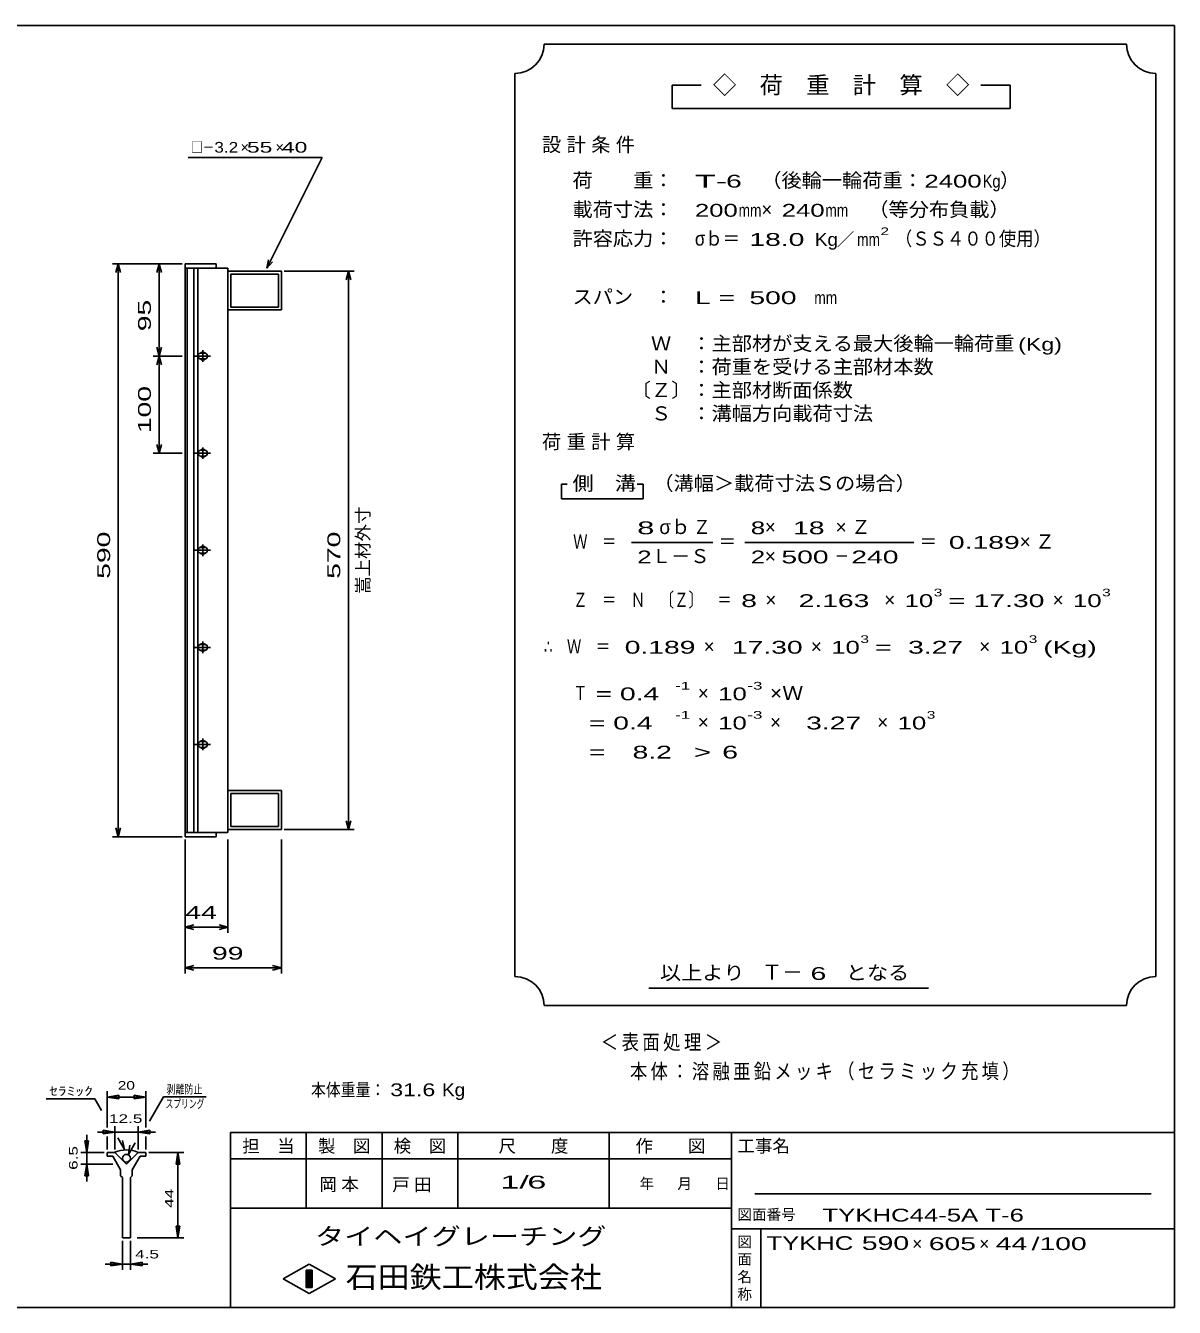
# Model space of a CAD drawing. Units: millimetres, scale not verified. Extents: x -1092 to 1034, y -771 to 635.
# Drawn here: x -149 to 1034, y -685 to 635 of the extents above; entities that cross this region are included whole.
import ezdxf
from ezdxf.enums import TextEntityAlignment as Align

# ---------------------------------------------------------------- set-up
doc = ezdxf.new("R2010")
doc.units = ezdxf.units.MM
doc.header["$LTSCALE"] = 6
for name, color, linetype, lineweight in [('0_2', 150, 'Continuous', 25), ('16', 3, 'Continuous', 25), ('22', 2, 'Continuous', 25), ('32', 4, 'Continuous', 25)]:
    doc.layers.add(name, color=color, linetype=linetype, lineweight=lineweight)
doc.styles.add('ベクトル', font='')
doc.styles.get('ベクトル').set_extended_font_data('ベクトル')

msp = doc.modelspace()

# ---------------------------------------------------------------- linework, layer by layer
at = {"layer": '0_2'}
for p, q in [((-1041.6, 635.4), (1034.4, 635.4)), ((1034.4, 635.4), (1034.4, -684.6)), ((1034.4, -504.6), (62.4, -504.6)), ((62.4, -504.6), (62.4, -684.6)), ((140.4, -504.6), (140.4, -582.6)), ((218.4, -582.6), (218.4, -504.6)), ((296.4, -504.6), (296.4, -582.6)), ((452.4, -582.6), (452.4, -504.6)), ((578.4, -504.6), (578.4, -684.6)), ((578.4, -531.6), (62.4, -531.6)), ((1010.4, -567.6), (602.4, -567.6)), ((62.4, -582.6), (578.4, -582.6)), ((578.4, -603.6), (1034.4, -603.6)), ((608.4, -684.6), (608.4, -603.6)), ((116.4, -655.2), (143.4, -640.2)), ((140.4, -646.2), (146.4, -646.2)), ((140.4, -664.2), (140.4, -646.2)), ((140.4, -646.2), (141.6, -646.2)), ((141.6, -646.2), (141.6, -664.2)), ((142.8, -664.2), (142.8, -646.2)), ((142.8, -646.2), (144, -646.2)), ((143.4, -640.2), (170.4, -655.2)), ((144, -646.2), (144, -664.2)), ((145.2, -664.2), (145.2, -646.2)), ((145.2, -646.2), (146.4, -646.2)), ((146.4, -646.2), (146.4, -664.2)), ((146.4, -646.2), (146.4, -664.2)), ((143.4, -670.2), (116.4, -655.2)), ((170.4, -655.2), (143.4, -670.2)), ((146.4, -664.2), (140.4, -664.2)), ((141.6, -664.2), (142.8, -664.2)), ((144, -664.2), (145.2, -664.2)), ((1034.4, -684.6), (-1041.6, -684.6))]:
    msp.add_line(p, q, dxfattribs=at)
at = {"layer": '16'}
for p, q in [((47.7, 390.1), (15.7, 390.1)), ((15.7, 390.1), (15.7, 385.6)), ((15.7, 385.6), (47.7, 385.6)), ((15.7, 385.6), (15.7, -195.4)), ((59.7, 385.6), (15.7, 385.6)), ((17.7, 385.6), (17.7, -195.4)), ((24.7, -195.4), (24.7, 385.6)), ((28.7, 385.6), (28.7, -195.4)), ((47.7, 385.6), (47.7, 390.1)), ((59.7, -195.4), (59.7, 385.6)), ((59.7, 382.6), (114.7, 382.6)), ((59.7, 342.6), (59.7, 382.6)), ((62.7, 379.6), (111.7, 379.6)), ((62.7, 345.6), (62.7, 379.6)), ((111.7, 379.6), (111.7, 345.6)), ((114.7, 382.6), (114.7, 342.6)), ((111.7, 345.6), (62.7, 345.6)), ((114.7, 342.6), (59.7, 342.6)), ((25.7, 295.1), (41.7, 295.1)), ((35.7, 298.1), (31.7, 298.1)), ((31.7, 292.1), (35.7, 292.1)), ((33.7, 301.1), (33.7, 289.1)), ((35.7, 198.1), (31.7, 198.1)), ((33.7, 201.1), (33.7, 189.1)), ((25.7, 195.1), (41.7, 195.1)), ((31.7, 192.1), (35.7, 192.1)), ((25.7, 95.1), (41.7, 95.1)), ((35.7, 98.1), (31.7, 98.1)), ((33.7, 101.1), (33.7, 89.1)), ((31.7, 92.1), (35.7, 92.1)), ((33.7, 1.1), (33.7, -10.9)), ((25.7, -4.9), (41.7, -4.9)), ((35.7, -1.9), (31.7, -1.9)), ((31.7, -7.9), (35.7, -7.9)), ((25.7, -104.9), (41.7, -104.9)), ((35.7, -101.9), (31.7, -101.9)), ((33.7, -98.9), (33.7, -110.9)), ((31.7, -107.9), (35.7, -107.9)), ((114.7, -152.4), (59.7, -152.4)), ((59.7, -152.4), (59.7, -192.4)), ((111.7, -155.4), (62.7, -155.4)), ((62.7, -155.4), (62.7, -189.4)), ((111.7, -189.4), (111.7, -155.4)), ((114.7, -192.4), (114.7, -152.4)), ((15.7, -195.4), (47.7, -195.4)), ((15.7, -199.9), (15.7, -195.4)), ((15.7, -195.4), (59.7, -195.4)), ((47.7, -195.4), (47.7, -199.9)), ((59.7, -192.4), (114.7, -192.4)), ((62.7, -189.4), (111.7, -189.4)), ((47.7, -199.9), (15.7, -199.9))]:
    msp.add_line(p, q, dxfattribs=at)
for centre, radius, start, end in [((31.7, 295.1), 3, 90, 270), ((33.7, 295.1), 4, 46.6, 133.4), ((33.7, 295.1), 4, 226.6, 313.4), ((35.7, 295.1), 3, 270, 90), ((31.7, 195.1), 3, 90, 270), ((33.7, 195.1), 4, 46.6, 133.4), ((35.7, 195.1), 3, 270, 90), ((33.7, 195.1), 4, 226.6, 313.4), ((31.7, 95.1), 3, 90, 270), ((33.7, 95.1), 4, 46.6, 133.4), ((35.7, 95.1), 3, 270, 90), ((33.7, 95.1), 4, 226.6, 313.4), ((31.7, -4.9), 3, 90, 270), ((33.7, -4.9), 4, 46.6, 133.4), ((33.7, -4.9), 4, 226.6, 313.4), ((35.7, -4.9), 3, 270, 90), ((31.7, -104.9), 3, 90, 270), ((33.7, -104.9), 4, 46.6, 133.4), ((35.7, -104.9), 3, 270, 90), ((33.7, -104.9), 4, 226.6, 313.4)]:
    msp.add_arc(centre, radius, start, end, dxfattribs=at)
at = {"layer": '22', "color": 4}
for p, q in [((985.2, 616.2), (385.2, 616.2)), ((355.2, 586.2), (355.2, -343.8)), ((1015.2, -343.8), (1015.2, 586.2)), ((547.2, 574.2), (517.2, 574.2)), ((517.2, 574.2), (517.2, 550.2)), ((865.2, 574.2), (835.2, 574.2)), ((865.2, 550.2), (865.2, 574.2)), ((517.2, 550.2), (865.2, 550.2)), ((156.7, 499.6), (18.7, 499.6)), ((99.7, 385.6), (156.7, 499.6)), ((12.7, 390.1), (-59.3, 390.1)), ((-53.3, 390.1), (-55.7, 381.1)), ((-50.9, 381.1), (-53.3, 390.1)), ((-53.3, 390.1), (-53.3, -199.9)), ((12.7, 390.1), (-17.3, 390.1)), ((-11.3, 390.1), (-13.7, 381.1)), ((-8.9, 381.1), (-11.3, 390.1)), ((-11.3, 390.1), (-11.3, 295.1)), ((99.7, 385.6), (101.5, 394.36)), ((99.7, 385.6), (105.7, 392.2)), ((117.7, 382.6), (189.7, 382.6)), ((183.7, 382.6), (181.3, 373.6)), ((186.1, 373.6), (183.7, 382.6)), ((183.7, 382.6), (183.7, -192.4)), ((-11.3, 295.1), (-13.7, 304.1)), ((-8.9, 304.1), (-11.3, 295.1)), ((-17.3, 295.1), (12.7, 295.1)), ((-11.3, 295.1), (-13.7, 286.1)), ((-8.9, 286.1), (-11.3, 295.1)), ((-11.3, 295.1), (-11.3, 195.1)), ((-11.3, 195.1), (-13.7, 204.1)), ((-8.9, 204.1), (-11.3, 195.1)), ((-17.3, 195.1), (12.7, 195.1)), ((409.2, 163.2), (403.2, 163.2)), ((403.2, 163.2), (403.2, 148.2)), ((487.2, 163.2), (481.2, 163.2)), ((487.2, 148.2), (487.2, 163.2)), ((403.2, 148.2), (487.2, 148.2)), ((475.2, 103.2), (559.2, 103.2)), ((592.2, 103.2), (766.2, 103.2)), ((183.7, -192.4), (181.3, -183.4)), ((186.1, -183.4), (183.7, -192.4)), ((-53.3, -199.9), (-55.7, -190.9)), ((-50.9, -190.9), (-53.3, -199.9)), ((189.7, -192.4), (117.7, -192.4)), ((-59.3, -199.9), (12.7, -199.9)), ((15.7, -202.9), (15.7, -298.9)), ((15.7, -202.9), (15.7, -340.9)), ((59.7, -298.9), (59.7, -202.9)), ((114.7, -340.9), (114.7, -202.9)), ((15.7, -292.9), (24.7, -290.5)), ((24.7, -295.3), (15.7, -292.9)), ((15.7, -292.9), (59.7, -292.9)), ((59.7, -292.9), (50.7, -290.5)), ((50.7, -295.3), (59.7, -292.9)), ((15.7, -334.9), (24.7, -332.5)), ((24.7, -337.3), (15.7, -334.9)), ((15.7, -334.9), (114.7, -334.9)), ((114.7, -334.9), (105.7, -332.5)), ((105.7, -337.3), (114.7, -334.9)), ((493.2, -355.8), (781.2, -355.8)), ((385.2, -373.8), (985.2, -373.8))]:
    msp.add_line(p, q, dxfattribs=at)
for centre, start, end in [((355.2, 616.2), 270, 0), ((1015.2, 616.2), 180, 270), ((355.2, -373.8), 0, 90), ((1015.2, -373.8), 90, 180)]:
    msp.add_arc(centre, 30, start, end, dxfattribs=at)
at = {"layer": '32'}
for p, q in [((-64.8, -499.2), (-64.8, -462)), ((-24.8, -499.2), (-24.8, -462)), ((-127.4, -469.8), (-77.4, -469.8)), ((-70.4, -481.8), (-77.4, -469.8)), ((-64.8, -468), (-52.8, -466.2)), ((-52.8, -469.8), (-64.8, -468)), ((-64.8, -468), (-24.8, -468)), ((-52.8, -469.8), (-52.8, -466.2)), ((-24.8, -468), (-36.8, -466.2)), ((-36.8, -469.8), (-36.8, -466.2)), ((-36.8, -469.8), (-24.8, -468)), ((-21.2, -493), (-6.6, -467.8)), ((-6.6, -467.8), (37.4, -467.8)), ((-56.8, -522), (-56.8, -498)), ((-32.8, -498), (-32.8, -522)), ((-85.8, -525), (-87.6, -513)), ((-87.6, -513), (-84, -513)), ((-85.8, -525), (-85.8, -507)), ((-84, -513), (-85.8, -525)), ((-56.8, -504), (-74.8, -504)), ((-56.8, -504), (-68.8, -502.2)), ((-68.8, -502.2), (-68.8, -505.8)), ((-68.8, -505.8), (-56.8, -504)), ((-64.8, -522), (-64.8, -508.8)), ((-56.8, -504), (-32.8, -504)), ((-46.8, -522), (-53.8, -510)), ((-46.8, -522), (-49, -512.6)), ((-32.8, -504), (-20.8, -502.2)), ((-20.8, -505.8), (-32.8, -504)), ((-32.8, -504), (-14.8, -504)), ((-24.8, -522), (-24.8, -508.8)), ((-20.8, -502.2), (-20.8, -505.8)), ((-91.8, -525), (-67.8, -525)), ((-85.8, -537), (-85.8, -525)), ((-64.8, -525), (-64.8, -529)), ((-56.8, -525), (-64.8, -525)), ((-44.8, -537), (-56.8, -525)), ((-32.8, -525), (-44.8, -537)), ((-42.8, -527), (-36, -515)), ((-42.8, -527), (-41.4, -517.4)), ((-24.8, -525), (-32.8, -525)), ((-24.8, -529), (-24.8, -525)), ((-21.8, -525), (14.2, -525)), ((6.4, -537), (8.2, -525)), ((10, -537), (8.2, -525)), ((8.2, -613), (8.2, -525)), ((-91.8, -537), (-58.8, -537)), ((-87.6, -549), (-85.8, -537)), ((-84, -549), (-85.8, -537)), ((-85.8, -555), (-85.8, -537)), ((-64.8, -529), (-58.8, -529)), ((-58.8, -529), (-50.8, -543)), ((-38.8, -543), (-30.8, -529)), ((-30.8, -529), (-24.8, -529)), ((6.4, -537), (10, -537)), ((-87.6, -549), (-84, -549)), ((-50.8, -543), (-50.8, -549)), ((-50.8, -549), (-48.8, -551)), ((-48.8, -551), (-48.8, -613)), ((-40.8, -551), (-38.8, -549)), ((-40.8, -613), (-40.8, -551)), ((-38.8, -549), (-38.8, -543)), ((8.2, -613), (6.4, -601)), ((6.4, -601), (10, -601)), ((10, -601), (8.2, -613)), ((-48.8, -613), (-40.8, -613)), ((-48.8, -646), (-48.8, -616)), ((-40.8, -646), (-40.8, -616)), ((-33.8, -613), (14.2, -613)), ((-66.8, -640), (-48.8, -640)), ((-48.8, -640), (-60.8, -638.2)), ((-60.8, -641.8), (-60.8, -638.2)), ((-60.8, -641.8), (-48.8, -640)), ((-48.8, -640), (-40.8, -640)), ((-40.8, -640), (-28.8, -638.2)), ((-28.8, -641.8), (-40.8, -640)), ((-40.8, -640), (-22.8, -640)), ((-28.8, -641.8), (-28.8, -638.2))]:
    msp.add_line(p, q, dxfattribs=at)
msp.add_circle((-44.8, -531), 4, dxfattribs=at)
msp.add_arc((-45, -552.41), 30, 66, 113, dxfattribs=at)

# ---------------------------------------------------------------- texts
at = {"layer": '0_2', "style": 'ベクトル'}
for s, height, p in [('担\u3000当', 13.2, (74.4, -518.4)), ('製\u3000図', 13.2, (152.4, -518.4)), ('検\u3000図', 13.2, (230.4, -518.4)), ('尺\u3000\u3000度', 13.2, (338.4, -518.4)), ('作\u3000\u3000図', 13.2, (479.4, -518.4)), ('工事名', 13.2, (584.4, -518.4)), ('年', 11, (483.6, -557.1)), ('月', 11, (522.6, -557.1)), ('日', 11, (561.6, -557.1)), ('図面番号', 11, (584.4, -588.9)), ('図', 11, (584.4, -617.1)), ('面', 11, (584.4, -635.1)), ('名', 11, (584.4, -653.1)), ('称', 11, (584.4, -671.1))]:
    msp.add_text(s, height=height, dxfattribs=at).set_placement(p, align=Align.MIDDLE_LEFT)
at = {"layer": '0_2', "color": 222, "style": 'ベクトル'}
for s, height, width, p in [('タイヘイグレーチング', 17.6, 1.25, (149.4, -611.4)), ('石田鉄工株式会社', 21.99, 1.1, (180.9, -653.4))]:
    msp.add_text(s, height=height, dxfattribs=dict(at, width=width)).set_placement(p, align=Align.MIDDLE_LEFT)
at = {"layer": '22', "style": 'ベクトル'}
for s, height, p in [('◇\u3000荷\u3000重\u3000計\u3000算\u3000◇', 17.6, (559.2, 574.2)), ('×', 11, (72.7, 510.1)), ('×', 11, (108.7, 510.1)), ('）', 14.52, (855, 476.1)), ('×', 14.52, (609, 446.1)), ('／', 13.2, (686.7, 415.2)), ('σｂ', 14.52, (504, 119.1)), ('×', 14.52, (612.6, 119.1)), ('Ｌ－Ｓ', 14.52, (496.2, 89.1)), ('×', 14.52, (612.6, 89.1)), ('×', 14.52, (613.2, 44.1)), ('×', 14.52, (735.6, 44.1)), ('×', 14.52, (909, 44.1)), ('×', 14.52, (549.6, -3.9)), ('×', 14.52, (660, -3.9)), ('×', 14.52, (833.4, -3.9)), ('×', 14.52, (543.6, -51.9)), ('×', 14.52, (543.6, -81.9)), ('×', 14.52, (618, -81.9)), ('×', 14.52, (728.4, -81.9)), ('Ｔ－', 15.4, (609.6, -339.3)), ('×', 13.2, (764.4, -619)), ('×', 13.2, (833.4, -619))]:
    msp.add_text(s, height=height, dxfattribs=at).set_placement(p, align=Align.MIDDLE_LEFT)
for s, height, width, p in [('□－', 11, 0.8, (21.7, 510.1)), ('3.2', 11, 1.2, (45.7, 510.1)), (' 55 ', 11, 1.6, (72.7, 510.1)), (' 40 ', 11, 1.6, (108.7, 510.1)), ('荷\u3000\u3000重：\u3000', 14.52, 1.05, (414.6, 476.1)), ('T-', 13.2, 2, (540.6, 475.2)), (' 6 ', 13.2, 1.65, (564.6, 475.2)), ('（後輪一輪荷重：', 14.52, 1.05, (609, 476.1)), ('2400', 13.2, 1.5, (777, 475.2)), ('Kg', 13.2, 0.85, (837, 475.2)), ('載荷寸法：\u3000', 14.52, 1.05, (414.6, 446.1)), ('200', 13.2, 1.5, (540.6, 445.2)), ('mm', 13.2, 0.8, (585.6, 445.2)), ('240', 13.2, 1.5, (630, 445.2)), ('mm', 13.2, 0.8, (675, 445.2)), ('\u3000（等分布負載）', 14.52, 1.05, (698.4, 446.1)), ('許容応力：\u3000', 14.52, 1.05, (414.6, 416.1)), ('σｂ＝', 14.52, 0.9, (540.6, 416.1)), ('2', 7.92, 1.5, (731.7, 423.6)), ('（ＳＳ４００使用）', 14.52, 0.9, (746.7, 416.1)), (' 18.0', 13.2, 1.65, (588.6, 415.2)), ('Kg', 13.2, 1.1, (664.2, 415.2)), ('mm', 13.2, 0.8, (707.7, 415.2)), ('スパン\u3000：\u3000', 14.52, 1.05, (414.6, 356.1)), ('L = ', 13.2, 1.65, (540.6, 355.2)), (' 500 ', 13.2, 1.65, (588.6, 355.2)), ('mm', 13.2, 0.8, (663.6, 355.2)), ('\u3000Ｗ\u3000：主部材が支える最大後輪一輪荷重', 14.52, 1.05, (474.6, 308.1)), ('(Kg)', 13.2, 1.35, (873.6, 307.2)), ('\u3000Ｎ\u3000：荷重を受ける主部材本数', 14.52, 1.05, (474.6, 284.1)), ('〔Ｚ〕：主部材断面係数', 14.52, 1.05, (474.6, 260.1)), ('\u3000Ｓ\u3000：溝幅方向載荷寸法', 14.52, 1.05, (474.6, 236.1)), ('側\u3000溝', 14.52, 1.1, (414.6, 164.1)), ('\u3000（溝幅＞載荷寸法Ｓの場合）', 14.52, 1.05, (477, 164.1)), ('8', 13.2, 1.8, (481.2, 118.2)), ('Ｚ', 14.52, 0.9, (538.8, 119.1)), ('8', 13.2, 1.5, (598.2, 118.2)), (' 18 ', 13.2, 1.65, (633.6, 118.2)), ('Ｗ\u3000＝', 14.52, 0.75, (415.2, 104.1)), ('＝', 14.52, 0.9, (565.2, 104.1)), ('＝', 14.52, 0.9, (772.2, 104.1)), ('0.189', 13.2, 1.65, (802.2, 103.2)), ('2', 13.2, 1.5, (481.2, 88.2)), ('2', 13.2, 1.5, (598.2, 88.2)), (' 500 ', 13.2, 1.65, (621.6, 88.2)), (' 240 ', 13.2, 1.65, (693.6, 88.2)), ('－', 14.52, 0.75, (684.6, 89.1)), ('Ｚ\u3000＝\u3000Ｎ\u3000〔Ｚ〕\u3000＝', 14.52, 0.75, (415.2, 44.1)), ('3', 7.92, 1.5, (786.6, 51.6)), ('3', 7.92, 1.5, (960, 51.6)), (' 8 ', 13.2, 1.65, (580.2, 43.2)), ('  2.163', 13.2, 1.65, (631.2, 43.2)), ('10', 13.2, 1.5, (756.6, 43.2)), ('=', 13.2, 1.7, (801.6, 43.2)), (' 17.30', 13.2, 1.65, (819.6, 43.2)), ('10', 13.2, 1.5, (930, 43.2)), ('∴\u3000Ｗ\u3000＝', 14.52, 0.75, (385.2, -3.9)), (' 0.189', 13.2, 1.65, (460.2, -4.8)), (' 17.30', 13.2, 1.65, (570.6, -4.8)), ('10', 13.2, 1.5, (681, -4.8)), ('3', 7.92, 1.5, (711, 3.6)), ('  3.27', 13.2, 1.65, (744, -4.8)), ('10', 13.2, 1.5, (854.4, -4.8)), ('3', 7.92, 1.5, (884.4, 3.6)), ('(Kg)', 13.2, 1.65, (899.4, -4.8)), ('=', 13.2, 1.7, (726, -4.8)), ('Ｔ', 14.52, 0.75, (415.2, -51.9)), (' = 0.4', 13.2, 1.65, (430.2, -52.8)), ('-1', 7.918, 1.65, (520.2, -44.4)), ('10', 13.2, 1.5, (564.6, -52.8)), ('-3', 7.918, 1.65, (594.6, -44.4)), ('×Ｗ', 14.52, 1.1, (618, -51.9)), ('  = 0.4', 13.2, 1.65, (415.2, -82.8)), ('-1', 7.918, 1.65, (520.2, -74.4)), ('10', 13.2, 1.5, (564.6, -82.8)), ('-3', 7.918, 1.65, (594.6, -74.4)), ('  3.27', 13.2, 1.65, (639, -82.8)), ('10', 13.2, 1.5, (749.4, -82.8)), ('3', 7.92, 1.5, (779.4, -74.4)), ('  =', 13.2, 1.65, (415.2, -112.8)), ('  8.2', 13.2, 1.65, (460.2, -112.8)), ('>', 13.2, 1.7, (539.7, -112.8)), (' 6 ', 13.2, 1.65, (560.7, -112.8)), (' 44 ', 13.2, 1.65, (7.7, -277.9)), (' 99 ', 13.2, 1.65, (35.2, -319.9)), ('以上より\u3000', 14.52, 1.1, (504.6, -339.9)), (' 6 ', 13.2, 1.65, (651.6, -340.8)), ('となる', 14.52, 1.1, (696, -339.9)), ('本体重量：', 13.2, 0.85, (145.2, -460.5)), (' 31.6', 13.2, 1.35, (220.2, -460.5)), ('Kg', 13.2, 1.1, (280.2, -460.5)), ('1/', 13.2, 2, (340.2, -555.6)), (' 6 ', 13.2, 2, (358.2, -555.6)), ('TYKHC44-5A T-6', 13.2, 1.5, (672, -589.6)), ('TYKHC', 14.08, 1.4, (614.4, -618.4)), (' 590 ', 14.08, 1.55, (704.4, -618.4)), (' 605 ', 13.2, 1.65, (773.4, -619)), (' 44 ', 13.2, 1.65, (842.4, -619)), ('/', 13.2, 1.65, (887.4, -619)), (' 100 ', 13.2, 1.65, (887.4, -619))]:
    msp.add_text(s, height=height, dxfattribs=dict(at, width=width)).set_placement(p, align=Align.MIDDLE_LEFT)
at = {"layer": '22', "style": 'ベクトル', "width": 1.65}
for s, p in [(' 95 ', (-26.3, 312.6)), (' 100 ', (-26.3, 207.6)), (' 590 ', (-68.3, 57.6)), (' 570', (168.7, 57.6))]:
    msp.add_text(s, height=13.2, rotation=90, dxfattribs=at).set_placement(p, align=Align.MIDDLE_LEFT)
at = {"layer": '22', "style": 'ベクトル'}
msp.add_text('嵩上材外寸', height=13.2, rotation=90, dxfattribs=at).set_placement((198.7, 50.1), align=Align.MIDDLE_LEFT)
at = {"layer": '22', "attachment_point": 4, "style": 'ベクトル'}
for s, insert, char_height in [('\\T1.28;設計条件', (383.1, 512.1), 14.52), ('\\T1.28;荷重計算', (383.1, 206.1), 14.52), ('\\T1.42;×Ｚ', (685.5, 119.1), 14.52), ('\\T1.42;×Ｚ', (875.1, 104.1), 14.52), ('\\T1.2;\\W0.85;＜表面処理＞', (443.7, -412.3), 15.4), ('\\T1.19;\\W0.85;本体：溶融亜鉛メッキ', (473.7, -442.3), 15.4), ('\\T1.19;\\W0.85;（セラミック充填）', (687.2, -442.3), 15.4), ('\\T1.25;岡本\u3000', (153.9, -558.6), 13.2), ('\\T1.25;戸田\u3000', (228.9, -558.9), 13.2)]:
    msp.add_mtext(s, dxfattribs=dict(at, insert=insert, char_height=char_height))
at = {"layer": '32', "color": 2, "style": 'ベクトル'}
for s, width, p in [('ｾﾗﾐｯｸ', 1.5, (-124.4, -462)), ('20', 1.35, (-53.8, -456)), ('剥離防止', 0.75, (-3.6, -460)), ('スプリング', 0.65, (-4.6, -475)), ('12.5', 1.5, (-62.8, -490.2)), (' 4.5 ', 1.5, (-40.8, -629.8))]:
    msp.add_text(s, height=8.798, dxfattribs=dict(at, width=width)).set_placement(p, align=Align.MIDDLE_LEFT)
at = {"layer": '32', "color": 2, "style": 'ベクトル', "width": 1.5}
for s, p in [('6.5', (-99.6, -543)), (' 44 ', (-0.8, -587))]:
    msp.add_text(s, height=8.798, rotation=90, dxfattribs=at).set_placement(p, align=Align.MIDDLE_LEFT)

doc.saveas('drawing.dxf')
